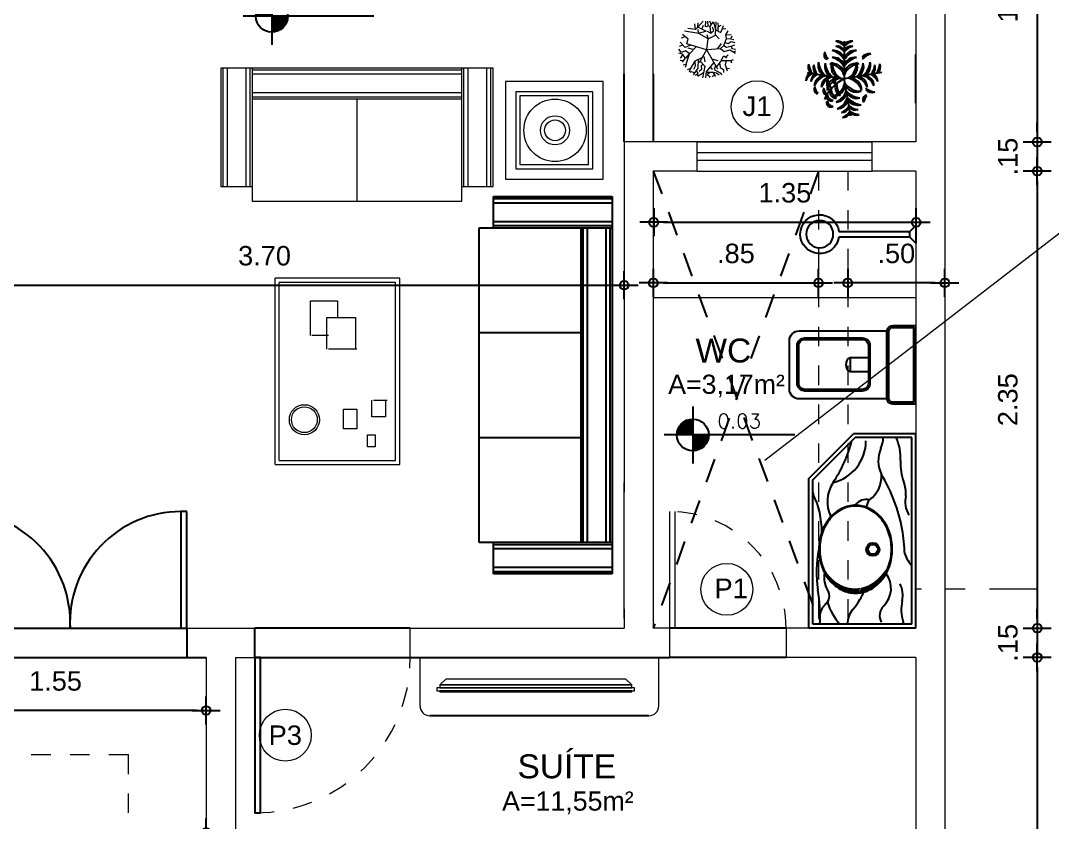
# Model space of a CAD drawing. Header units: millimetres. Extents: x 1345 to 2117, y 1214 to 1365.
# Drawn here: x 1869.71 to 1875.01, y 1278.85 to 1282.97 of the extents above; entities that cross this region are included whole.
import ezdxf
from ezdxf.enums import TextEntityAlignment as Align

# ---------------------------------------------------------------- set-up
doc = ezdxf.new("R2010")
doc.units = ezdxf.units.MM
doc.header["$LTSCALE"] = 0.5
for name, pattern in [('DASHDOT', [1, 0.5, -0.25, 0, -0.25]), ('HIDDEN', [0.375, 0.25, -0.125]), ('HIDDEN2', [0.1875, 0.125, -0.0625])]:
    doc.linetypes.add(name, pattern=pattern)
for name, color, linetype in [('02', 2, 'Continuous'), ('ARCO', 7, 'HIDDEN2'), ('DIVERSOS', 4, 'Continuous'), ('ESQUADRIA', 3, 'Continuous'), ('ESQUADRIAS', 3, 'Continuous'), ('FMPLANT', 3, 'Continuous'), ('LINHAS PROJEÇÃO', 1, 'DASHDOT'), ('MOBIL-I', 251, 'Continuous'), ('parede', 2, 'Continuous'), ('PISO', 8, 'Continuous'), ('proj', 8, 'HIDDEN'), ('TEXTO2', 3, 'Continuous'), ('TXT_0', 7, 'Continuous'), ('TXT_1', 3, 'Continuous')]:
    doc.layers.add(name, color=color, linetype=linetype)
doc.styles.add('ADITIVOCAD', font='ROMANS.shx')
doc.styles.add('SANSSERIF', font='sas_____.pfb', dxfattribs={"height": 1})
doc.styles.get("Standard").update_dxf_attribs({"font": 'arial.ttf'})
doc.dimstyles.new('ESCALA50', dxfattribs={"dimtxt": 0.1, "dimasz": 0.05, "dimexe": 0.18, "dimexo": 0.06, "dimgap": 0.1, "dimtad": 1, "dimzin": 4, "dimdsep": 46, "dimtxsty": 'Standard', "dimblk": 'BOLA', "dimcen": -0.06, "dimse1": 1, "dimse2": 1, "dimclrd": 7, "dimclrt": 7, "dimadec": 0, "dimazin": 0, "dimtfac": 1, "dimtix": 1, "dimtmove": 0, "dimatfit": 3, "dimldrblk": 'BOLA', "dimfxl": 0, "dimtolj": 1, "dimtzin": 4, "dimarcsym": 0})

# ---------------------------------------------------------------- blocks, each defined once
blk = doc.blocks.new('ADC_PE_AB1')
blk.add_lwpolyline([(0, -0.03), (1, -0.03), (1, 0), (0, 0)], close=True)
at = {"flags": 8}
blk.add_attdef('$PORTA', text='', height=0.09, dxfattribs=at).set_placement((0.5, -0.1569), align=Align.MIDDLE)
blk = doc.blocks.new('ADC_CHUVEIRO')
for p, q in [((0, 0.045), (0, -0.045)), ((0.03, 0.015), (0, 0.045)), ((0.395, 0.015), (0.03, 0.015)), ((0.03, -0.015), (0.03, 0.015)), ((0, -0.045), (0.03, -0.015)), ((0.03, -0.015), (0.3953, -0.015))]:
    blk.add_line(p, q)
blk.add_circle((0.494, 0.0009), 0.07)
blk.add_arc((0.494, 0.0009), 0.1, 189.1456, 171.891)
blk = doc.blocks.new('Adc_nivelpl')
h = blk.add_hatch()
h.set_pattern_fill('_U', color=256, scale=0.005, angle=45, style=0, double=1)
h.set_pattern_definition([(45, (-5.8772514, -3.5161936), (-0.003535534, 0.003535534), []), (135, (-5.8772514, -3.5161936), (-0.003535534, -0.003535534), [])])
h.paths.add_polyline_path([(0.1954, -0.0865, 0.414214), (0.0865, -0.1954), (0.1954, -0.1954)])
h.paths.add_polyline_path([(0.1954, -0.1954), (0.1954, -0.3043, 0.414214), (0.3043, -0.1954)])
for p, q in [((0.1954, 0), (0.1954, -0.3908)), ((0.8958, -0.1954), (0, -0.1954))]:
    blk.add_line(p, q)
blk.add_circle((0.1954, -0.1954), 0.1089)
at = {"flags": 8}
blk.add_attdef('NIVEL', (0.3642, -0.1501), '', height=0.1, dxfattribs=at)
blk = doc.blocks.new('ADC_VASO_02')
blk.add_lwpolyline([(-0.175, 0.15), (-0.175, 0.6, -0.414214), (-0.125, 0.65), (0.125, 0.65, -0.414214), (0.175, 0.6), (0.175, 0.1496)], format="xyb")
for points in [[(0.1388, 0.2754, -0.414214), (0.0988, 0.2354), (-0.0948, 0.2354, -0.414214), (-0.1348, 0.2754), (-0.1348, 0.5704, -0.414214), (-0.0948, 0.6104), (0.0988, 0.6104, -0.414214), (0.1388, 0.5704)], [(0.1303, 0.2754, -0.414214), (0.0988, 0.2439), (-0.0948, 0.2439, -0.414214), (-0.1263, 0.2754), (-0.1263, 0.5704, -0.414214), (-0.0948, 0.6019), (0.0988, 0.6019, -0.414214), (0.1303, 0.5704)], [(-0.17, 0.15, 0.414214), (-0.2, 0.12), (-0.2, 0), (0.2, 0), (0.2, 0.12, 0.414214), (0.17, 0.15)], [(-0.17, 0.14, 0.414214), (-0.19, 0.12), (-0.19, 0.01), (0.19, 0.01), (0.19, 0.12, 0.414214), (0.17, 0.14)]]:
    blk.add_lwpolyline(points, format="xyb", close=True)
blk.add_lwpolyline([(0.0363, 0.2439), (0.0363, 0.3375), (-0.0344, 0.3375), (-0.0344, 0.2439)])
blk.add_arc((0.0009, 0.3215), 0.0388, 24.3951, 155.6049)
blk = doc.blocks.new('ADC_LAV_05')
for p, q in [((0, 0), (0, 0.55)), ((0, 0.55), (0.7704, 0.55)), ((0.7704, 0.55), (1, 0.3206)), ((0.02, 0.53), (0.7621, 0.53)), ((0.02, 0.02), (0.02, 0.53)), ((0.7621, 0.53), (0.98, 0.3123)), ((1, 0), (1, 0.3206)), ((0.98, 0.02), (0.98, 0.3123)), ((0, 0), (1, 0)), ((0.02, 0.02), (0.98, 0.02))]:
    blk.add_line(p, q)
for points in [[(0.4062, 0.1206, 0.083485), (0.4944, 0.1354, 0.090959), (0.566, 0.1759, 0.104004), (0.6157, 0.239, 0.115577), (0.6322, 0.3095, 0.115577), (0.6157, 0.38, 0.104004), (0.566, 0.443, 0.090959), (0.4944, 0.4835, 0.083485), (0.4062, 0.4983, 0.083485), (0.3179, 0.4835, 0.090959), (0.2463, 0.443, 0.104004), (0.1966, 0.38, 0.115577), (0.1801, 0.3095, 0.115577), (0.1966, 0.239, 0.104004), (0.2463, 0.1759, 0.090959), (0.3179, 0.1354, 0.083485)], [(0.4062, 0.1248, 0.083485), (0.493, 0.1394, 0.090959), (0.5633, 0.1791, 0.104004), (0.6119, 0.2408, 0.115577), (0.628, 0.3095, 0.115577), (0.6119, 0.3781, 0.104004), (0.5633, 0.4398, 0.090959), (0.493, 0.4795, 0.083485), (0.4062, 0.4941, 0.083485), (0.3193, 0.4795, 0.090959), (0.249, 0.4398, 0.104004), (0.2004, 0.3781, 0.115577), (0.1843, 0.3095, 0.115577), (0.2004, 0.2408, 0.104004), (0.249, 0.1791, 0.090959), (0.3193, 0.1394, 0.083485)]]:
    blk.add_lwpolyline(points, format="xyb", close=True)
for radius in [0.0339, 0.025]:
    blk.add_circle((0.4055, 0.2206), radius)
for centre, radius, start, end in [((0.0559, 1.3962), 0.9039, 267.7229, 278.9638), ((0.0552, 0.402), 0.0926, 41.3487, 101.8141), ((0.2875, -0.0718), 0.5823, 78.2401, 98.9638), ((0.4995, 0.9177), 0.4342, 269.3247, 295.8903), ((0.76, 0.3809), 0.1624, 113.3641, 115.8903), ((0.2201, 0.1636), 0.3026, 106.3243, 131.3792), ((0.1665, 0.4999), 0.0556, 221.3487, 297.4318), ((0.2605, 0.3465), 0.1245, 78.9955, 123.3333), ((0.6508, 0.2793), 0.1756, 56.1908, 116.2902), ((1.1381, 1.007), 0.7001, 236.1908, 255.5369), ((0.9639, 0.4778), 0.2217, 193.7216, 269.9715), ((0.0206, 0.2349), 0.1168, 49.9343, 90.2724), ((0.3586, 0.6369), 0.4085, 229.9343, 244.0853), ((0.5983, 0.255), 0.0641, 344.5869, 58.1135), ((0.6184, 0.1896), 0.0639, 49.2661, 86.8336), ((0.7799, 0.3241), 0.1475, 215.7175, 274.1895), ((0.0641, 0.1144), 0.0713, 44.7702, 118.1843), ((0.2056, 0.2549), 0.1281, 224.7702, 306.3582), ((0.363, 0.8774), 0.8206, 280.1922, 301.4107), ((0.8604, 0.032), 0.1609, 66.126, 115.6626), ((0.9822, 0.3072), 0.1401, 246.126, 269.1113), ((-0.0155, 0.2328), 0.1744, 281.75, 286.3843), ((0.0957, -0.1456), 0.22, 78.1029, 106.3843), ((0.1688, 0.2014), 0.1346, 258.1029, 296.1994), ((0.4585, -0.1421), 0.2131, 111.0015, 130.4729), ((0.3613, 0.8866), 0.83, 271.4321, 280.1922), ((0.6495, -0.0622), 0.1173, 74.3079, 124.9939), ((0.688, 0.2406), 0.19, 267.9474, 289.2677), ((0.8511, -0.2259), 0.3042, 87.8834, 109.2677), ((0.8722, 0.3475), 0.2696, 267.8834, 293.5615)]:
    blk.add_arc(centre, radius, start, end)
for points in [[(0.2886, 0.471), (0.2899, 0.4611), (0.3035, 0.4779), (0.2965, 0.4664)], [(0.3035, 0.4779), (0.2965, 0.4664), (0.3178, 0.4833), (0.3049, 0.4731)], [(0.2176, 0.4133), (0.2336, 0.4041), (0.231, 0.4287), (0.2403, 0.4137)], [(0.231, 0.4287), (0.2403, 0.4137), (0.2433, 0.4404), (0.2513, 0.4271)], [(0.2433, 0.4404), (0.2513, 0.4271), (0.2584, 0.4524), (0.2647, 0.4406)], [(0.2584, 0.4524), (0.2647, 0.4406), (0.2777, 0.465), (0.2797, 0.4531)], [(0.2777, 0.465), (0.2797, 0.4531), (0.2886, 0.471), (0.2899, 0.4611)], [(0.19, 0.3646), (0.2108, 0.3551), (0.1966, 0.38), (0.2152, 0.3688)], [(0.1966, 0.38), (0.2152, 0.3688), (0.2049, 0.3949), (0.2213, 0.3828)], [(0.2049, 0.3949), (0.2213, 0.3828), (0.2176, 0.4133), (0.2336, 0.4041)], [(0.1801, 0.311), (0.2052, 0.3059), (0.1808, 0.324), (0.205, 0.3144)], [(0.1808, 0.324), (0.205, 0.3144), (0.1821, 0.3345), (0.2054, 0.3236)], [(0.1821, 0.3345), (0.2054, 0.3236), (0.1859, 0.352), (0.2075, 0.3406)], [(0.1859, 0.352), (0.2075, 0.3406), (0.19, 0.3646), (0.2108, 0.3551)], [(0.1806, 0.2975), (0.2057, 0.2976), (0.1801, 0.311), (0.2052, 0.3059)], [(0.1813, 0.2898), (0.2072, 0.2867), (0.1806, 0.2975), (0.2057, 0.2976)], [(0.1847, 0.2717), (0.2109, 0.2698), (0.1816, 0.2882), (0.2076, 0.2844)], [(0.1894, 0.2561), (0.2133, 0.2622), (0.1847, 0.2717), (0.2109, 0.2698)], [(0.1979, 0.2364), (0.216, 0.2547), (0.1894, 0.2561), (0.2133, 0.2622)], [(0.2064, 0.2215), (0.2209, 0.2436), (0.1979, 0.2364), (0.216, 0.2547)], [(0.2176, 0.2056), (0.222, 0.2413), (0.2064, 0.2215), (0.2209, 0.2436)], [(0.2303, 0.1909), (0.2314, 0.2247), (0.2176, 0.2056), (0.222, 0.2413)], [(0.2433, 0.1785), (0.2403, 0.2118), (0.2303, 0.1909), (0.2314, 0.2247)], [(0.2571, 0.1674), (0.2482, 0.202), (0.2433, 0.1785), (0.2403, 0.2118)], [(0.2632, 0.1631), (0.2567, 0.1927), (0.2571, 0.1674), (0.2482, 0.202)], [(0.2742, 0.156), (0.2627, 0.1868), (0.2632, 0.1631), (0.2567, 0.1927)], [(0.2851, 0.1498), (0.2729, 0.1778), (0.2742, 0.156), (0.2627, 0.1868)], [(0.2956, 0.1445), (0.2839, 0.1687), (0.2851, 0.1498), (0.2729, 0.1778)], [(0.3256, 0.1339), (0.2928, 0.1613), (0.2956, 0.1445), (0.2839, 0.1687)], [(0.2966, 0.144), (0.3256, 0.1339), (0.2964, 0.1441), (0.3254, 0.133)], [(0.2964, 0.1441), (0.3254, 0.133), (0.3256, 0.1339), (0.3279, 0.1322)]]:
    blk.add_solid(points)
blk = doc.blocks.new('A1194DB', base_point=(2.905, 11.046))
for p in [(2.905, 11.546), (2.413, 11.133), (3.397, 11.133), (2.992, 10.554)]:
    blk.add_line(p, (2.905, 11.046))
for centre, radius, start, end in [((2.812, 11.432), 0.115, 36.29, 99.6243), ((2.718, 11.297), 0.26, 44.0763, 73.3794), ((2.812, 11.364), 0.115, 36.29, 99.6243), ((2.718, 11.229), 0.26, 44.0763, 73.3794), ((2.998, 11.432), 0.115, 80.3757, 143.71), ((3.092, 11.297), 0.26, 106.6206, 135.9237), ((2.998, 11.364), 0.115, 80.3757, 143.71), ((3.092, 11.229), 0.26, 106.6206, 135.9237), ((2.695, 11.362), 0.0575, 139.742, 258.7475), ((2.773, 11.408), 0.125, 184.618, 228.2106), ((2.676, 11.162), 0.268, 31.3712, 75.0366), ((2.76, 11.262), 0.16, 25.2489, 95.3937), ((3.05, 11.262), 0.16, 84.6063, 154.7511), ((3.134, 11.162), 0.268, 104.9634, 148.6288), ((3.236, 11.263), 0.115, 80.3757, 143.71), ((3.33, 11.128), 0.26, 106.6206, 135.9237), ((2.541, 11.205), 0.115, 160.3757, 223.71), ((2.691, 11.274), 0.26, 186.6206, 215.9237), ((2.608, 11.193), 0.115, 160.3757, 223.71), ((2.758, 11.262), 0.26, 186.6206, 215.9237), ((2.718, 11.226), 0.16, 164.6063, 234.7511), ((2.831, 11.292), 0.268, 184.9634, 228.6288), ((2.808, 11.21), 0.16, 164.6063, 234.7511), ((2.92, 11.276), 0.268, 184.9634, 228.6288), ((2.751, 11.093), 0.156, 3.4259, 103.6346), ((2.686, 11.01), 0.236, 21.6665, 83.1878), ((2.886, 11.206), 0.156, 156.3654, 256.5741), ((2.978, 11.256), 0.236, 176.8122, 238.3335), ((2.76, 11.171), 0.16, 25.2489, 95.3937), ((2.676, 11.071), 0.268, 31.3712, 75.0366), ((3.059, 11.093), 0.156, 76.3654, 176.5741), ((3.05, 11.171), 0.16, 84.6063, 154.7511), ((3.134, 11.071), 0.268, 104.9634, 148.6288), ((3.124, 11.01), 0.236, 96.8122, 158.3335), ((2.832, 11.256), 0.236, 301.6665, 3.1878), ((2.924, 11.206), 0.156, 283.4259, 23.6346), ((2.889, 11.276), 0.268, 311.3712, 355.0366), ((3.002, 11.21), 0.16, 305.2489, 15.3937), ((2.979, 11.292), 0.268, 311.3712, 355.0366), ((3.092, 11.226), 0.16, 305.2489, 15.3937), ((3.052, 11.262), 0.26, 324.0763, 353.3794), ((3.201, 11.193), 0.115, 316.29, 19.6243), ((3.119, 11.274), 0.26, 324.0763, 353.3794), ((3.269, 11.205), 0.115, 316.29, 19.6243), ((2.509, 11.022), 0.115, 116.29, 179.6243), ((2.626, 10.906), 0.26, 124.0763, 153.3794), ((2.576, 11.01), 0.115, 116.29, 179.6243), ((2.693, 10.894), 0.26, 124.0763, 153.3794), ((2.668, 10.941), 0.16, 105.2489, 175.3937), ((2.751, 10.841), 0.268, 111.3712, 155.0366), ((2.757, 10.926), 0.16, 105.2489, 175.3937), ((2.841, 10.825), 0.268, 111.3712, 155.0366), ((2.809, 11.028), 0.0563, 114.2257, 255.1279), ((2.853, 11.04), 0.078, 150.4398, 228.6694), ((2.969, 10.825), 0.268, 24.9634, 68.6288), ((3.053, 10.926), 0.16, 4.6063, 74.7511), ((3.058, 10.841), 0.268, 24.9634, 68.6288), ((3.142, 10.941), 0.16, 4.6063, 74.7511), ((3.117, 10.894), 0.26, 26.6206, 55.9237), ((3.234, 11.01), 0.115, 0.3757, 63.71), ((2.563, 10.905), 0.0575, 139.742, 258.7475), ((2.641, 10.95), 0.125, 184.618, 228.2106), ((3.137, 10.559), 0.54, 115.4772, 156.6585), ((2.759, 10.981), 0.0869, 144.9865, 244.4034), ((2.832, 10.902), 0.156, 83.4259, 183.6346), ((2.902, 10.824), 0.236, 101.6665, 163.1878), ((2.935, 11.063), 0.25, 187.5759, 215.8942), ((2.683, 11.044), 0.236, 286.8122, 348.3335), ((2.761, 10.973), 0.156, 266.3654, 6.5741), ((2.916, 10.934), 0.13, 161.4477, 239.3672), ((3.222, 11.022), 0.422, 185.4007, 208.139), ((3.114, 11.12), 0.236, 211.6665, 273.1878), ((3.065, 11.027), 0.156, 193.4259, 293.6346), ((2.908, 10.824), 0.236, 16.8122, 78.3335), ((2.978, 10.902), 0.156, 356.3654, 96.5741), ((2.682, 10.886), 0.0575, 139.742, 258.7475), ((2.76, 10.931), 0.125, 184.618, 228.2106), ((2.725, 10.813), 0.057, 167.0577, 302.8533), ((2.758, 10.845), 0.08, 185.1845, 268.654), ((2.791, 10.867), 0.0766, 138.8744, 278.9763), ((2.857, 10.904), 0.125, 173.7536, 244.097), ((2.684, 10.982), 0.268, 294.9634, 338.6288), ((2.784, 10.899), 0.16, 274.6063, 344.7511), ((2.7, 10.893), 0.268, 294.9634, 338.6288), ((3.135, 11.062), 0.268, 221.3712, 265.0366), ((3.069, 10.949), 0.16, 215.2489, 285.3937), ((3.15, 10.972), 0.268, 221.3712, 265.0366), ((3.209, 10.775), 0.0575, 101.2525, 220.258), ((3.287, 10.729), 0.125, 131.7894, 175.382), ((3.339, 11.133), 0.26, 234.0763, 263.3794), ((3.27, 10.983), 0.115, 226.29, 289.6243), ((2.725, 10.732), 0.057, 167.0577, 302.8533), ((2.758, 10.764), 0.08, 185.1845, 268.654), ((2.8, 10.809), 0.16, 274.6063, 344.7511), ((2.753, 10.834), 0.26, 296.6206, 325.9237), ((2.868, 10.718), 0.115, 270.3757, 333.71), ((3.085, 10.859), 0.16, 215.2489, 285.3937), ((3.12, 10.899), 0.26, 234.0763, 263.3794), ((3.052, 10.75), 0.115, 226.29, 289.6243), ((2.765, 10.767), 0.26, 296.6206, 325.9237), ((2.88, 10.65), 0.115, 270.3757, 333.71), ((3.132, 10.832), 0.26, 234.0763, 263.3794), ((3.064, 10.683), 0.115, 226.29, 289.6243)]:
    blk.add_arc(centre, radius, start, end)
blk = doc.blocks.new('s1')
for p, q in [((0.7674, 1.4896), (0.7674, 2.0988)), ((0.7674, 2.0988), (2.7072, 2.0988)), ((0.9277, 1.4148), (0.9277, 2.0988)), ((2.5469, 2.0988), (2.5469, 1.4148)), ((2.7072, 2.0988), (2.7072, 1.4896)), ((0.9277, 1.9385), (2.5469, 1.9385)), ((1.4675, 1.9385), (1.4675, 1.4148)), ((2.0072, 1.9385), (2.0072, 1.4148)), ((0.9277, 1.4896), (0.7674, 1.4896)), ((2.7072, 1.4896), (2.5469, 1.4896)), ((2.5469, 1.4148), (0.9277, 1.4148))]:
    blk.add_line(p, q)
at = {"layer": 'PISO'}
for p, q in [((0.7781, 1.4896), (0.7781, 2.0988)), ((0.7995, 1.4896), (0.7995, 2.0988)), ((0.8957, 1.4896), (0.8957, 2.0988)), ((0.9171, 1.4896), (0.9171, 2.0988)), ((0.9277, 2.0881), (2.5469, 2.0881)), ((2.5576, 2.0988), (2.5576, 1.4896)), ((2.579, 2.0988), (2.579, 1.4896)), ((2.6752, 2.0988), (2.6752, 1.4896)), ((2.6965, 2.0988), (2.6965, 1.4896)), ((0.9277, 2.0667), (2.5469, 2.0667)), ((0.9277, 1.9705), (2.5469, 1.9705)), ((0.9277, 1.9492), (2.5469, 1.9492))]:
    blk.add_line(p, q, dxfattribs=at)
blk = doc.blocks.new('BOLA')
for p, q in [((0, -1.44), (0, 1.44)), ((-1.44, 0), (1.44, 0))]:
    blk.add_line(p, q)
blk.add_circle((0, 0), 0.452)
blk = doc.blocks.new('*D120')
at = {"color": 7, "linetype": 'ByBlock', "lineweight": -2, "transparency": 16777216}
blk.add_line((1874.9351, 1283.7949), (1874.9351, 1282.3949), dxfattribs=at)
at = {"layer": 'Defpoints', "color": 0, "linetype": 'ByBlock', "transparency": 16777216}
for p in [(1874.3099, 1283.8449), (1874.3099, 1282.3449), (1874.9351, 1282.3449)]:
    blk.add_point(p, dxfattribs=at)
at = {"color": 7, "linetype": 'ByBlock', "lineweight": -2, "transparency": 16777216, "xscale": 0.05, "yscale": 0.05, "zscale": 0.05}
for p, rotation in [((1874.9351, 1283.8449), 90), ((1874.9351, 1282.3449), 270)]:
    blk.add_blockref('BOLA', p, dxfattribs=dict(at, rotation=rotation))
at = {"color": 7, "linetype": 'ByBlock', "transparency": 16777216, "insert": (1874.7841, 1283.0949), "char_height": 0.1, "attachment_point": 5, "rotation": 90}
blk.add_mtext('\\A1;1.50', dxfattribs=at)
blk = doc.blocks.new('*D121')
at = {"color": 7, "linetype": 'ByBlock', "lineweight": -2, "transparency": 16777216}
for p, q in [((1874.9351, 1282.3949), (1874.9351, 1282.4449)), ((1874.9351, 1282.3449), (1874.9351, 1282.1949)), ((1874.9351, 1282.1449), (1874.9351, 1282.0949))]:
    blk.add_line(p, q, dxfattribs=at)
at = {"layer": 'Defpoints', "color": 0, "linetype": 'ByBlock', "transparency": 16777216}
for p in [(1874.3099, 1282.3449), (1874.3099, 1282.1949), (1874.9351, 1282.1949)]:
    blk.add_point(p, dxfattribs=at)
at = {"color": 7, "linetype": 'ByBlock', "lineweight": -2, "transparency": 16777216, "xscale": 0.05, "yscale": 0.05, "zscale": 0.05}
for p, rotation in [((1874.9351, 1282.3449), 270), ((1874.9351, 1282.1949), 90)]:
    blk.add_blockref('BOLA', p, dxfattribs=dict(at, rotation=rotation))
at = {"color": 7, "linetype": 'ByBlock', "transparency": 16777216, "insert": (1874.7841, 1282.2699), "char_height": 0.1, "attachment_point": 5, "rotation": 90}
blk.add_mtext('\\A1;.15', dxfattribs=at)
blk = doc.blocks.new('*D122')
at = {"color": 7, "linetype": 'ByBlock', "lineweight": -2, "transparency": 16777216}
blk.add_line((1874.9351, 1282.1449), (1874.9351, 1279.8949), dxfattribs=at)
at = {"layer": 'Defpoints', "color": 0, "linetype": 'ByBlock', "transparency": 16777216}
for p in [(1874.3099, 1282.1949), (1874.3099, 1279.8449), (1874.9351, 1279.8449)]:
    blk.add_point(p, dxfattribs=at)
at = {"color": 7, "linetype": 'ByBlock', "lineweight": -2, "transparency": 16777216, "xscale": 0.05, "yscale": 0.05, "zscale": 0.05}
for p, rotation in [((1874.9351, 1282.1949), 90), ((1874.9351, 1279.8449), 270)]:
    blk.add_blockref('BOLA', p, dxfattribs=dict(at, rotation=rotation))
at = {"color": 7, "linetype": 'ByBlock', "transparency": 16777216, "insert": (1874.784, 1281.0199), "char_height": 0.1, "attachment_point": 5, "rotation": 90}
blk.add_mtext('\\A1;2.35', dxfattribs=at)
blk = doc.blocks.new('*D123')
at = {"color": 7, "linetype": 'ByBlock', "lineweight": -2, "transparency": 16777216}
for p, q in [((1874.9351, 1279.8949), (1874.9351, 1279.9449)), ((1874.9351, 1279.8449), (1874.9351, 1279.6949)), ((1874.9351, 1279.6449), (1874.9351, 1279.5949))]:
    blk.add_line(p, q, dxfattribs=at)
at = {"layer": 'Defpoints', "color": 0, "linetype": 'ByBlock', "transparency": 16777216}
for p in [(1874.3099, 1279.8449), (1874.3099, 1279.6949), (1874.9351, 1279.6949)]:
    blk.add_point(p, dxfattribs=at)
at = {"color": 7, "linetype": 'ByBlock', "lineweight": -2, "transparency": 16777216, "xscale": 0.05, "yscale": 0.05, "zscale": 0.05}
for p, rotation in [((1874.9351, 1279.8449), 270), ((1874.9351, 1279.6949), 90)]:
    blk.add_blockref('BOLA', p, dxfattribs=dict(at, rotation=rotation))
at = {"color": 7, "linetype": 'ByBlock', "transparency": 16777216, "insert": (1874.7841, 1279.7699), "char_height": 0.1, "attachment_point": 5, "rotation": 90}
blk.add_mtext('\\A1;.15', dxfattribs=at)
blk = doc.blocks.new('*D124')
at = {"color": 7, "linetype": 'ByBlock', "lineweight": -2, "transparency": 16777216}
blk.add_line((1874.9351, 1279.6449), (1874.9351, 1276.4449), dxfattribs=at)
at = {"layer": 'Defpoints', "color": 0, "linetype": 'ByBlock', "transparency": 16777216}
for p in [(1874.3099, 1279.6949), (1874.3099, 1276.3949), (1874.9351, 1276.3949)]:
    blk.add_point(p, dxfattribs=at)
at = {"color": 7, "linetype": 'ByBlock', "lineweight": -2, "transparency": 16777216, "xscale": 0.05, "yscale": 0.05, "zscale": 0.05}
for p, rotation in [((1874.9351, 1279.6949), 90), ((1874.9351, 1276.3949), 270)]:
    blk.add_blockref('BOLA', p, dxfattribs=dict(at, rotation=rotation))
at = {"color": 7, "linetype": 'ByBlock', "transparency": 16777216, "insert": (1874.784, 1278.0449), "char_height": 0.1, "attachment_point": 5, "rotation": 90}
blk.add_mtext('\\A1;3.30', dxfattribs=at)
blk = doc.blocks.new('*D76')
at = {"color": 7, "linetype": 'ByBlock', "lineweight": -2, "transparency": 16777216}
blk.add_line((1869.1599, 1281.6083), (1872.7599, 1281.6083), dxfattribs=at)
at = {"layer": 'Defpoints', "color": 0, "linetype": 'ByBlock', "transparency": 16777216}
for p in [(1872.8099, 1281.6083), (1869.1099, 1279.7109), (1872.8099, 1279.7109)]:
    blk.add_point(p, dxfattribs=at)
at = {"color": 7, "linetype": 'ByBlock', "lineweight": -2, "transparency": 16777216, "xscale": 0.05, "yscale": 0.05, "zscale": 0.05, "rotation": 180}
blk.add_blockref('BOLA', (1869.1099, 1281.6083), dxfattribs=at)
at = {"color": 7, "linetype": 'ByBlock', "lineweight": -2, "transparency": 16777216, "xscale": 0.05, "yscale": 0.05, "zscale": 0.05}
blk.add_blockref('BOLA', (1872.8099, 1281.6083), dxfattribs=at)
at = {"color": 7, "linetype": 'ByBlock', "transparency": 16777216, "insert": (1870.9599, 1281.7594), "char_height": 0.1, "attachment_point": 5}
blk.add_mtext('\\A1;3.70', dxfattribs=at)
blk = doc.blocks.new('*D77')
at = {"color": 7, "linetype": 'ByBlock', "lineweight": -2, "transparency": 16777216}
blk.add_line((1873.0118, 1281.932), (1874.2618, 1281.932), dxfattribs=at)
at = {"layer": 'Defpoints', "color": 0, "linetype": 'ByBlock', "transparency": 16777216}
for p in [(1872.9618, 1282.6514), (1874.3118, 1282.6514), (1874.3118, 1281.932)]:
    blk.add_point(p, dxfattribs=at)
at = {"color": 7, "linetype": 'ByBlock', "lineweight": -2, "transparency": 16777216, "xscale": 0.05, "yscale": 0.05, "zscale": 0.05, "rotation": 180}
blk.add_blockref('BOLA', (1872.9618, 1281.932), dxfattribs=at)
at = {"color": 7, "linetype": 'ByBlock', "lineweight": -2, "transparency": 16777216, "xscale": 0.05, "yscale": 0.05, "zscale": 0.05}
blk.add_blockref('BOLA', (1874.3118, 1281.932), dxfattribs=at)
at = {"color": 7, "linetype": 'ByBlock', "transparency": 16777216, "insert": (1873.6368, 1282.0831), "char_height": 0.1, "attachment_point": 5}
blk.add_mtext('\\A1;1.35', dxfattribs=at)
blk = doc.blocks.new('*D78')
at = {"color": 7, "linetype": 'ByBlock', "lineweight": -2, "transparency": 16777216}
blk.add_line((1867.6599, 1278.794), (1870.6099, 1278.794), dxfattribs=at)
at = {"layer": 'Defpoints', "color": 0, "linetype": 'ByBlock', "transparency": 16777216}
for p in [(1867.6099, 1279.4554), (1870.6599, 1279.4554), (1870.6599, 1278.794)]:
    blk.add_point(p, dxfattribs=at)
at = {"color": 7, "linetype": 'ByBlock', "lineweight": -2, "transparency": 16777216, "xscale": 0.05, "yscale": 0.05, "zscale": 0.05, "rotation": 180}
blk.add_blockref('BOLA', (1867.6099, 1278.794), dxfattribs=at)
at = {"color": 7, "linetype": 'ByBlock', "lineweight": -2, "transparency": 16777216, "xscale": 0.05, "yscale": 0.05, "zscale": 0.05}
blk.add_blockref('BOLA', (1870.6599, 1278.794), dxfattribs=at)
at = {"color": 7, "linetype": 'ByBlock', "transparency": 16777216, "insert": (1869.1349, 1278.9451), "char_height": 0.1, "attachment_point": 5}
blk.add_mtext('\\A1;3.05', dxfattribs=at)
blk = doc.blocks.new('*D157')
at = {"color": 7, "linetype": 'ByBlock', "lineweight": -2, "transparency": 16777216}
blk.add_line((1874.4099, 1281.6203), (1874.0099, 1281.6203), dxfattribs=at)
at = {"layer": 'Defpoints', "color": 0, "linetype": 'ByBlock', "transparency": 16777216}
for p in [(1873.9599, 1282.1949), (1874.4599, 1282.1949), (1873.9599, 1281.6203)]:
    blk.add_point(p, dxfattribs=at)
at = {"color": 7, "linetype": 'ByBlock', "lineweight": -2, "transparency": 16777216, "xscale": 0.05, "yscale": 0.05, "zscale": 0.05, "rotation": 180}
blk.add_blockref('BOLA', (1873.9599, 1281.6203), dxfattribs=at)
at = {"color": 7, "linetype": 'ByBlock', "lineweight": -2, "transparency": 16777216, "xscale": 0.05, "yscale": 0.05, "zscale": 0.05}
blk.add_blockref('BOLA', (1874.4599, 1281.6203), dxfattribs=at)
at = {"color": 7, "linetype": 'ByBlock', "transparency": 16777216, "insert": (1874.2099, 1281.7713), "char_height": 0.1, "attachment_point": 5}
blk.add_mtext('\\A1;.50', dxfattribs=at)
blk = doc.blocks.new('*D158')
at = {"color": 7, "linetype": 'ByBlock', "lineweight": -2, "transparency": 16777216}
blk.add_line((1870.6099, 1279.4223), (1869.1599, 1279.4223), dxfattribs=at)
at = {"layer": 'Defpoints', "color": 0, "linetype": 'ByBlock', "transparency": 16777216}
for p in [(1869.1099, 1279.6949), (1870.6599, 1279.6949), (1869.1099, 1279.4223)]:
    blk.add_point(p, dxfattribs=at)
at = {"color": 7, "linetype": 'ByBlock', "lineweight": -2, "transparency": 16777216, "xscale": 0.05, "yscale": 0.05, "zscale": 0.05, "rotation": 180}
blk.add_blockref('BOLA', (1869.1099, 1279.4223), dxfattribs=at)
at = {"color": 7, "linetype": 'ByBlock', "lineweight": -2, "transparency": 16777216, "xscale": 0.05, "yscale": 0.05, "zscale": 0.05}
blk.add_blockref('BOLA', (1870.6599, 1279.4223), dxfattribs=at)
at = {"color": 7, "linetype": 'ByBlock', "transparency": 16777216, "insert": (1869.8849, 1279.5733), "char_height": 0.1, "attachment_point": 5}
blk.add_mtext('\\A1;1.55', dxfattribs=at)
blk = doc.blocks.new('*D161')
at = {"color": 7, "linetype": 'ByBlock', "lineweight": -2, "transparency": 16777216}
blk.add_line((1873.0099, 1281.6203), (1873.7599, 1281.6203), dxfattribs=at)
at = {"layer": 'Defpoints', "color": 0, "linetype": 'ByBlock', "transparency": 16777216}
for p in [(1872.9599, 1282.1949), (1873.8099, 1282.1949), (1873.8099, 1281.6203)]:
    blk.add_point(p, dxfattribs=at)
at = {"color": 7, "linetype": 'ByBlock', "lineweight": -2, "transparency": 16777216, "xscale": 0.05, "yscale": 0.05, "zscale": 0.05, "rotation": 180}
blk.add_blockref('BOLA', (1872.9599, 1281.6203), dxfattribs=at)
at = {"color": 7, "linetype": 'ByBlock', "lineweight": -2, "transparency": 16777216, "xscale": 0.05, "yscale": 0.05, "zscale": 0.05}
blk.add_blockref('BOLA', (1873.8099, 1281.6203), dxfattribs=at)
at = {"color": 7, "linetype": 'ByBlock', "transparency": 16777216, "insert": (1873.3849, 1281.7713), "char_height": 0.1, "attachment_point": 5}
blk.add_mtext('\\A1;.85', dxfattribs=at)

msp = doc.modelspace()

# ---------------------------------------------------------------- linework, layer by layer
at = {"color": 2, "linetype": 'ByBlock'}
for p, q in [((1874.3099, 1282.6949), (1874.3099, 1282.7949)), ((1874.3099, 1282.5449), (1874.3099, 1282.6949)), ((1870.5599, 1279.8449), (1870.5599, 1279.6949)), ((1870.9099, 1279.6949), (1870.9099, 1279.8449)), ((1870.5599, 1279.6949), (1870.6599, 1279.6949)), ((1871.7099, 1279.6949), (1873.043, 1279.6949))]:
    msp.add_line(p, q, dxfattribs=at)
at = {"color": 8, "linetype": 'ByBlock'}
for p, q in [((1872.8099, 1282.3449), (1872.8099, 1282.6949)), ((1872.9599, 1282.6949), (1872.9599, 1282.3449)), ((1872.9377, 1279.3949), (1871.8099, 1279.3949))]:
    msp.add_line(p, q, dxfattribs=at)
at = {"lineweight": 18}
msp.add_line((1873.2519, 1282.6822), (1873.2479, 1282.6761), dxfattribs=at)
at = {"color": 252, "linetype": 'HIDDEN', "true_color": 0x939598}
for p, q in [((1872.9599, 1282.1949), (1873.8168, 1279.8649)), ((1873.8099, 1282.1949), (1872.9599, 1279.8449))]:
    msp.add_line(p, q, dxfattribs=at)
at = {"color": 3, "linetype": 'ByBlock'}
for p, q in [((1870.5599, 1280.4449), (1870.5299, 1280.4449)), ((1870.5299, 1280.4449), (1870.5299, 1279.8449)), ((1870.5599, 1279.8449), (1870.5599, 1280.4449)), ((1870.5299, 1279.8449), (1870.5599, 1279.8449))]:
    msp.add_line(p, q, dxfattribs=at)
at = {"color": 3, "lineweight": 18}
for p, q in [((1873.043, 1280.4449), (1873.043, 1279.8449)), ((1873.073, 1279.8449), (1873.073, 1280.4449)), ((1873.043, 1279.8449), (1873.073, 1279.8449))]:
    msp.add_line(p, q, dxfattribs=at)
for p, q in [((1869.3899, 1279.8449), (1870.5299, 1279.8449)), ((1871.7099, 1279.8449), (1870.9099, 1279.8449)), ((1873.643, 1279.8449), (1873.043, 1279.8449)), ((1869.3599, 1279.6949), (1870.5599, 1279.6949)), ((1870.9099, 1279.6949), (1871.7099, 1279.6949)), ((1873.643, 1279.6949), (1873.043, 1279.6949))]:
    msp.add_line(p, q)
at = {"color": 8, "linetype": 'ByBlock'}
for centre, radius, start, end in [((1869.3899, 1279.8741), 0.5708, 357.0624, 90), ((1870.5299, 1279.8741), 0.5707, 90, 182.9376)]:
    msp.add_arc(centre, radius, start, end, dxfattribs=at)
at = {"layer": '02', "color": 2, "lineweight": 18}
msp.add_line((1874.3099, 1283.8449), (1874.3099, 1282.7949), dxfattribs=at)
at = {"layer": 'ARCO', "lineweight": 18}
for p in [(1868.5599, 1279.1949), (1870.2599, 1278.4949)]:
    msp.add_line(p, (1870.2599, 1279.1949), dxfattribs=at)
for centre, radius, start, end in [((1873.043, 1279.8449), 0.6, 360, 90), ((1870.9099, 1279.6949), 0.8, 270, 0)]:
    msp.add_arc(centre, radius, start, end, dxfattribs=at)
at = {"layer": 'DIVERSOS', "color": 2, "lineweight": 18}
msp.add_line((1874.0849, 1282.3449), (1873.1849, 1282.3449), dxfattribs=at)
at = {"layer": 'DIVERSOS', "lineweight": 18}
for p, q in [((1873.1849, 1282.3449), (1874.0849, 1282.3449)), ((1873.1849, 1282.1949), (1874.0849, 1282.1949))]:
    msp.add_line(p, q, dxfattribs=at)
at = {"layer": 'ESQUADRIA', "lineweight": 18}
for p, q in [((1874.0849, 1282.2899), (1873.1849, 1282.2899)), ((1874.0849, 1282.2499), (1873.1849, 1282.2499))]:
    msp.add_line(p, q, dxfattribs=at)
at = {"layer": 'ESQUADRIAS', "lineweight": 18}
for points in [[(1870.8599, 1279.6949), (1870.9099, 1279.6949), (1870.9099, 1279.8449)], [(1871.7599, 1279.6949), (1871.7099, 1279.6949), (1871.7099, 1279.8449), (1871.7599, 1279.8449)]]:
    msp.add_lwpolyline(points, dxfattribs=at)
at = {"layer": 'FMPLANT', "lineweight": 18}
for p, q in [((1873.1762, 1282.9232), (1873.1368, 1282.928)), ((1873.1762, 1282.9232), (1873.1731, 1282.9523)), ((1873.1893, 1282.9353), (1873.1762, 1282.9232)), ((1873.1893, 1282.9353), (1873.2155, 1282.9655)), ((1873.1893, 1282.9353), (1873.1903, 1282.9571)), ((1873.2307, 1282.9147), (1873.1893, 1282.9353)), ((1873.2104, 1282.928), (1873.2175, 1282.9451)), ((1873.2276, 1282.9366), (1873.2307, 1282.9655)), ((1873.2508, 1282.9401), (1873.2276, 1282.9366)), ((1873.2417, 1282.9401), (1873.2397, 1282.9668)), ((1873.2578, 1282.951), (1873.2508, 1282.9655)), ((1873.2519, 1282.9401), (1873.269, 1282.9631)), ((1873.2559, 1282.905), (1873.2519, 1282.9401)), ((1873.271, 1282.9184), (1873.2649, 1282.9353)), ((1873.2801, 1282.9292), (1873.272, 1282.9607)), ((1873.279, 1282.8941), (1873.2832, 1282.962)), ((1873.2953, 1282.9377), (1873.2931, 1282.9571)), ((1873.2942, 1282.9366), (1873.3094, 1282.9462)), ((1873.2942, 1282.916), (1873.2942, 1282.9366)), ((1873.3053, 1282.9086), (1873.3164, 1282.9268)), ((1873.3154, 1282.928), (1873.3204, 1282.9438)), ((1873.3164, 1282.9268), (1873.3335, 1282.928)), ((1873.1227, 1282.8856), (1873.1026, 1282.8795)), ((1873.1399, 1282.8735), (1873.1106, 1282.8978)), ((1873.1933, 1282.9026), (1873.1207, 1282.9147)), ((1873.1328, 1282.8505), (1873.1399, 1282.8735)), ((1873.1923, 1282.905), (1873.1913, 1282.9232)), ((1873.1923, 1282.9038), (1873.2307, 1282.9147)), ((1873.2417, 1282.876), (1873.1933, 1282.9026)), ((1873.2327, 1282.916), (1873.2559, 1282.905)), ((1873.2356, 1282.82), (1873.2417, 1282.876)), ((1873.2417, 1282.8771), (1873.2377, 1282.8954)), ((1873.2417, 1282.876), (1873.279, 1282.8941)), ((1873.2578, 1282.9062), (1873.271, 1282.9184)), ((1873.279, 1282.8954), (1873.2993, 1282.876)), ((1873.2812, 1282.9208), (1873.3053, 1282.9086)), ((1873.3275, 1282.8554), (1873.3356, 1282.8771)), ((1873.3335, 1282.8954), (1873.3456, 1282.916)), ((1873.3356, 1282.8784), (1873.3335, 1282.8954)), ((1873.3346, 1282.8965), (1873.3608, 1282.8978)), ((1873.3356, 1282.8771), (1873.3588, 1282.8747)), ((1873.3588, 1282.8747), (1873.3648, 1282.8906)), ((1873.3588, 1282.8747), (1873.374, 1282.8711)), ((1873.1046, 1282.8057), (1873.0914, 1282.8226)), ((1873.1126, 1282.842), (1873.0934, 1282.8361)), ((1873.1237, 1282.8311), (1873.0975, 1282.8578)), ((1873.1509, 1282.8433), (1873.1237, 1282.8311)), ((1873.2336, 1282.8179), (1873.1328, 1282.8504)), ((1873.165, 1282.8203), (1873.1399, 1282.8274)), ((1873.1802, 1282.8335), (1873.1449, 1282.7972)), ((1873.2336, 1282.8179), (1873.1963, 1282.7512)), ((1873.2356, 1282.82), (1873.3053, 1282.8263)), ((1873.2922, 1282.825), (1873.3103, 1282.8505)), ((1873.3053, 1282.8263), (1873.3235, 1282.8409)), ((1873.3053, 1282.8263), (1873.3244, 1282.8094)), ((1873.3235, 1282.8409), (1873.3275, 1282.8554)), ((1873.3235, 1282.8409), (1873.3366, 1282.8324)), ((1873.3244, 1282.8094), (1873.3527, 1282.819)), ((1873.3275, 1282.8565), (1873.3456, 1282.8505)), ((1873.3366, 1282.8324), (1873.3608, 1282.8372)), ((1873.3456, 1282.8505), (1873.3597, 1282.8615)), ((1873.3527, 1282.819), (1873.382, 1282.8009)), ((1873.3597, 1282.8615), (1873.38, 1282.8565)), ((1873.3608, 1282.8372), (1873.3789, 1282.8445)), ((1873.3608, 1282.8372), (1873.3639, 1282.825)), ((1873.3639, 1282.825), (1873.383, 1282.8215)), ((1873.1096, 1282.796), (1873.0904, 1282.802)), ((1873.0975, 1282.8142), (1873.0924, 1282.8118)), ((1873.1126, 1282.7948), (1873.0984, 1282.7755)), ((1873.1126, 1282.7621), (1873.0984, 1282.7645)), ((1873.1257, 1282.8131), (1873.1046, 1282.8057)), ((1873.1237, 1282.7766), (1873.1086, 1282.7549)), ((1873.1247, 1282.7755), (1873.1096, 1282.796)), ((1873.1438, 1282.7985), (1873.1247, 1282.7755)), ((1873.1449, 1282.7996), (1873.1257, 1282.8131)), ((1873.1449, 1282.7972), (1873.1267, 1282.7427)), ((1873.2124, 1282.779), (1873.1741, 1282.761)), ((1873.1903, 1282.7682), (1873.1893, 1282.7245)), ((1873.2195, 1282.7851), (1873.2256, 1282.7573)), ((1873.2347, 1282.8166), (1873.2909, 1282.7214)), ((1873.2609, 1282.7729), (1873.2911, 1282.7645)), ((1873.3094, 1282.7634), (1873.3224, 1282.7875)), ((1873.3103, 1282.7634), (1873.3588, 1282.7645)), ((1873.3224, 1282.7875), (1873.3386, 1282.7779)), ((1873.3335, 1282.7827), (1873.3445, 1282.7924)), ((1873.3588, 1282.7634), (1873.3729, 1282.7682)), ((1873.3588, 1282.7645), (1873.3619, 1282.7525)), ((1873.3709, 1282.8081), (1873.384, 1282.8131)), ((1873.1267, 1282.7427), (1873.1136, 1282.7391)), ((1873.1288, 1282.7427), (1873.1237, 1282.7282)), ((1873.15, 1282.721), (1873.1348, 1282.7161)), ((1873.1489, 1282.7197), (1873.1438, 1282.7041)), ((1873.1741, 1282.761), (1873.15, 1282.721)), ((1873.1893, 1282.7245), (1873.1641, 1282.6895)), ((1873.1751, 1282.7343), (1873.1661, 1282.7184)), ((1873.1741, 1282.761), (1873.1751, 1282.7343)), ((1873.1802, 1282.7113), (1873.1893, 1282.6991)), ((1873.2074, 1282.7184), (1873.1963, 1282.7065)), ((1873.2014, 1282.7597), (1873.2256, 1282.7343)), ((1873.2155, 1282.7427), (1873.2054, 1282.7367)), ((1873.2054, 1282.7367), (1873.2074, 1282.7184)), ((1873.2256, 1282.7343), (1873.2135, 1282.675)), ((1873.269, 1282.7525), (1873.2316, 1282.7052)), ((1873.2539, 1282.7295), (1873.262, 1282.7173)), ((1873.2801, 1282.7379), (1873.273, 1282.7184)), ((1873.273, 1282.7184), (1873.3033, 1282.7004)), ((1873.2861, 1282.7319), (1873.3103, 1282.7634)), ((1873.3013, 1282.7464), (1873.3043, 1282.7271)), ((1873.3043, 1282.7271), (1873.3215, 1282.7173)), ((1873.3215, 1282.7173), (1873.3215, 1282.7015)), ((1873.3346, 1282.7634), (1873.3295, 1282.7415)), ((1873.3295, 1282.7415), (1873.3396, 1282.7113)), ((1873.3326, 1282.7258), (1873.3517, 1282.7221)), ((1873.155, 1282.7052), (1873.1489, 1282.7028)), ((1873.1731, 1282.7004), (1873.155, 1282.7052)), ((1873.1853, 1282.693), (1873.1741, 1282.687)), ((1873.1893, 1282.6991), (1873.1853, 1282.6846)), ((1873.2195, 1282.7015), (1873.1893, 1282.6811)), ((1873.2316, 1282.7052), (1873.2276, 1282.675)), ((1873.2327, 1282.7041), (1873.2669, 1282.7041)), ((1873.2499, 1282.7015), (1873.2377, 1282.6895)), ((1873.2377, 1282.6895), (1873.2519, 1282.6822)), ((1873.273, 1282.6895), (1873.262, 1282.6798)), ((1873.2669, 1282.7041), (1873.279, 1282.6822)), ((1873.268, 1282.7041), (1873.2841, 1282.7004)), ((1873.2841, 1282.7004), (1873.2993, 1282.6895)), ((1873.3033, 1282.7004), (1873.3123, 1282.6906))]:
    msp.add_line(p, q, dxfattribs=at)
at = {"layer": 'LINHAS PROJEÇÃO', "lineweight": 18}
msp.add_line((1876.1397, 1280.0449), (1874.3099, 1280.0449), dxfattribs=at)
at = {"layer": 'MOBIL-I', "lineweight": 18}
for p, q in [((1870.7353, 1282.725), (1870.7353, 1282.1158)), ((1872.1353, 1282.725), (1870.7353, 1282.725)), ((1870.7459, 1282.725), (1870.7459, 1282.1158)), ((1870.7673, 1282.725), (1870.7673, 1282.1158)), ((1870.8635, 1282.725), (1870.8635, 1282.1158)), ((1870.8849, 1282.725), (1870.8849, 1282.1158)), ((1870.8956, 1282.725), (1870.8956, 1282.041)), ((1871.975, 1282.7143), (1870.8956, 1282.7143)), ((1871.975, 1282.041), (1871.975, 1282.725)), ((1871.9857, 1282.1158), (1871.9857, 1282.725)), ((1872.0071, 1282.1158), (1872.0071, 1282.725)), ((1872.1033, 1282.1158), (1872.1033, 1282.725)), ((1872.1246, 1282.1158), (1872.1246, 1282.725)), ((1872.1353, 1282.1158), (1872.1353, 1282.725)), ((1871.975, 1282.693), (1870.8956, 1282.693)), ((1871.975, 1282.5968), (1870.8956, 1282.5968)), ((1871.975, 1282.5754), (1870.8956, 1282.5754)), ((1871.975, 1282.5647), (1870.8956, 1282.5647)), ((1871.4353, 1282.5647), (1871.4353, 1282.041)), ((1870.7353, 1282.1158), (1870.8956, 1282.1158)), ((1871.975, 1282.1158), (1872.1353, 1282.1158)), ((1870.8956, 1282.041), (1871.975, 1282.041)), ((1871.0144, 1280.6865), (1871.0144, 1281.644)), ((1871.6557, 1281.644), (1871.0144, 1281.644)), ((1871.6343, 1281.6226), (1871.0357, 1281.6226)), ((1871.0357, 1280.7079), (1871.0357, 1281.6226)), ((1871.6343, 1280.7079), (1871.6343, 1281.6226)), ((1871.6557, 1280.6865), (1871.6557, 1281.644)), ((1871.1959, 1281.528), (1871.3351, 1281.528)), ((1871.1959, 1281.3501), (1871.1959, 1281.528)), ((1871.3351, 1281.528), (1871.3351, 1281.4429)), ((1871.2809, 1281.4429), (1871.4278, 1281.4429)), ((1871.2809, 1281.2805), (1871.2809, 1281.4429)), ((1871.4278, 1281.4429), (1871.4278, 1281.2805)), ((1871.2888, 1281.3501), (1871.2037, 1281.3501)), ((1871.4356, 1281.2805), (1871.2888, 1281.2805)), ((1871.5128, 1280.9325), (1871.5128, 1281.0176)), ((1871.5207, 1281.0176), (1871.5902, 1281.0176)), ((1871.5824, 1281.0176), (1871.5824, 1280.9325)), ((1871.366, 1280.9712), (1871.4355, 1280.9712)), ((1871.366, 1280.8706), (1871.366, 1280.9712)), ((1871.4355, 1280.9712), (1871.4355, 1280.8706)), ((1871.5824, 1280.9325), (1871.5128, 1280.9325)), ((1871.4355, 1280.8706), (1871.366, 1280.8706)), ((1871.4896, 1280.8397), (1871.5283, 1280.8397)), ((1871.4896, 1280.7778), (1871.4896, 1280.8397)), ((1871.5283, 1280.8397), (1871.5283, 1280.7778)), ((1871.5283, 1280.7778), (1871.4896, 1280.7778)), ((1871.0357, 1280.7079), (1871.6343, 1280.7079)), ((1871.0144, 1280.6865), (1871.6557, 1280.6865)), ((1871.7599, 1279.4449), (1871.7599, 1279.6949)), ((1872.9877, 1279.4449), (1872.9877, 1279.6949))]:
    msp.add_line(p, q, dxfattribs=at)
for points in [[(1872.7016, 1282.6565), (1872.1993, 1282.6565), (1872.1993, 1282.1542), (1872.7016, 1282.1542)], [(1872.6482, 1282.6031), (1872.2528, 1282.6031), (1872.2528, 1282.2077), (1872.6482, 1282.2077)], [(1872.6268, 1282.5817), (1872.2741, 1282.5817), (1872.2741, 1282.229), (1872.6268, 1282.229)], [(1871.8918, 1279.5836), (1871.8612, 1279.553), (1872.8486, 1279.553), (1872.8181, 1279.5836)], [(1871.846, 1279.5377), (1871.846, 1279.5225), (1872.8639, 1279.5225), (1872.8639, 1279.5377)], [(1871.8612, 1279.553), (1871.8612, 1279.5377), (1872.8486, 1279.5377), (1872.8486, 1279.553)], [(1871.8612, 1279.5225), (1871.8612, 1279.5174), (1872.8486, 1279.5174), (1872.8486, 1279.5225)]]:
    msp.add_lwpolyline(points, close=True, dxfattribs=at)
for centre, radius in [((1872.4544, 1282.4048), 0.1603), ((1872.4544, 1282.4048), 0.0748), ((1872.4544, 1282.4048), 0.0534), ((1871.165, 1280.917), 0.0773), ((1871.165, 1280.917), 0.0666)]:
    msp.add_circle(centre, radius, dxfattribs=at)
for centre, start, end in [((1871.8099, 1279.4449), 180, 270), ((1872.9377, 1279.4449), 270, 0)]:
    msp.add_arc(centre, 0.05, start, end, dxfattribs=at)
at = {"layer": 'parede', "lineweight": 18}
for p, q in [((1874.4599, 1292.9949), (1874.4599, 1267.9949)), ((1874.3099, 1282.5449), (1874.3099, 1282.3449)), ((1873.1849, 1282.3449), (1872.8099, 1282.3449)), ((1872.8099, 1282.3449), (1872.8099, 1280.5449)), ((1873.1849, 1282.3449), (1872.8099, 1282.3449)), ((1873.1849, 1282.1949), (1873.1849, 1282.3449)), ((1874.3099, 1282.3449), (1874.0849, 1282.3449)), ((1874.3099, 1282.3449), (1874.0849, 1282.3449)), ((1874.0849, 1282.1949), (1874.0849, 1282.3449)), ((1874.0849, 1282.2949), (1874.0849, 1282.3449)), ((1873.1849, 1282.1949), (1872.9599, 1282.1949)), ((1872.9599, 1282.1949), (1872.9599, 1280.5449)), ((1874.3099, 1282.1949), (1874.0849, 1282.1949)), ((1874.3099, 1282.1949), (1874.3099, 1281.4949)), ((1874.3099, 1282.1949), (1874.3099, 1279.8449)), ((1872.8099, 1279.9449), (1872.8099, 1279.8449)), ((1872.9599, 1279.9449), (1872.9599, 1279.8449)), ((1873.043, 1279.8449), (1872.9599, 1279.8449)), ((1873.043, 1279.8449), (1873.043, 1279.6949)), ((1874.3099, 1279.8449), (1873.643, 1279.8449)), ((1873.643, 1279.8449), (1873.643, 1279.6949)), ((1870.6599, 1279.6949), (1870.6599, 1276.2449)), ((1870.8099, 1279.6949), (1870.8099, 1276.3949)), ((1874.3099, 1279.6949), (1873.643, 1279.6949)), ((1874.3099, 1279.6949), (1874.3099, 1276.3949))]:
    msp.add_line(p, q, dxfattribs=at)
at = {"layer": 'parede', "color": 8, "linetype": 'HIDDEN2', "lineweight": 18}
for p, q in [((1873.8099, 1282.1949), (1873.8099, 1279.8449)), ((1873.9599, 1282.1949), (1873.9599, 1279.8449))]:
    msp.add_line(p, q, dxfattribs=at)
at = {"layer": 'PISO', "lineweight": 18}
for p, q in [((1872.8099, 1282.6949), (1872.8099, 1283.8449)), ((1872.9599, 1282.6949), (1872.9599, 1283.8449)), ((1875.0676, 1281.8892), (1873.5334, 1280.7075)), ((1872.9599, 1281.5449), (1874.3099, 1281.5449))]:
    msp.add_line(p, q, dxfattribs=at)
at = {"layer": 'PISO', "color": 2, "lineweight": 18}
for p, q in [((1872.8099, 1279.8949), (1872.8099, 1280.5949)), ((1872.9599, 1280.5949), (1872.9599, 1279.8949)), ((1871.7099, 1279.8449), (1872.8099, 1279.8449))]:
    msp.add_line(p, q, dxfattribs=at)
at = {"layer": 'PISO', "lineweight": 18}
for centre in [(1873.4943, 1282.5268), (1873.338, 1280.0448), (1871.0668, 1279.2949)]:
    msp.add_circle(centre, 0.1333, dxfattribs=at)
at = {"layer": 'proj', "color": 2, "linetype": 'ByBlock', "lineweight": 18}
for p, q in [((1870.5599, 1279.8449), (1870.9099, 1279.8449)), ((1870.8099, 1279.6949), (1870.9099, 1279.6949))]:
    msp.add_line(p, q, dxfattribs=at)

# ---------------------------------------------------------------- block references
at = {"layer": 'ESQUADRIAS', "lineweight": 18}
ref = msp.add_blockref('ADC_PE_AB1', (1870.9099, 1278.8949), dxfattribs=dict(at, xscale=0.8000000000001819, zscale=0.8000000000001819, rotation=90))
ref.add_attrib('$PORTA', 'P3', dxfattribs={"layer": 'TXT_1', "height": 0.1, "flags": 8}).set_placement((1871.0668, 1279.2949), align=Align.MIDDLE)
at = {"layer": 'FMPLANT', "lineweight": 18, "xscale": 0.3884758565179709, "yscale": 0.3884758565179709, "zscale": 0.3884758565179709}
msp.add_blockref('A1194DB', (1873.9423, 1282.6691), dxfattribs=at)
at = {"layer": 'MOBIL-I', "lineweight": 18}
for name, p, rotation in [('s1', (1870.6489, 1282.8318), 270.0000000000219), ('ADC_VASO_02', (1874.3099, 1281.199), 90), ('ADC_LAV_05', (1874.3099, 1279.8449), 90)]:
    msp.add_blockref(name, p, dxfattribs=dict(at, rotation=rotation))
at = {"layer": 'MOBIL-I', "lineweight": 18, "xscale": -1}
msp.add_blockref('ADC_CHUVEIRO', (1874.3099, 1281.8699), dxfattribs=at)
at = {"layer": 'TXT_0', "lineweight": 18}
ref = msp.add_blockref('Adc_nivelpl', (1870.8508, 1283.1381), dxfattribs=dict(at, xscale=0.75, yscale=0.75, zscale=0.75))
ref.add_attrib('NIVEL', '0.05', (1871.1239, 1283.0256), dxfattribs={"height": 0.075, "style": 'ADITIVOCAD', "flags": 8})
ref = msp.add_blockref('Adc_nivelpl', (1873.0165, 1280.9851), dxfattribs=dict(at, xscale=0.75, yscale=0.75, zscale=0.75))
ref.add_attrib('NIVEL', '0.03', (1873.2896, 1280.8726), dxfattribs={"height": 0.075, "style": 'ADITIVOCAD', "flags": 8})

# ---------------------------------------------------------------- texts
at = {"layer": 'DIVERSOS', "lineweight": 18, "char_height": 0.10106, "width": 0.373078, "attachment_point": 1}
for s, insert in [('{\\C3;J1}', (1873.419, 1282.5793)), ('{\\C3;P1}', (1873.274, 1280.1004))]:
    msp.add_mtext(s, dxfattribs=dict(at, insert=insert))
at = {"layer": 'TEXTO2', "lineweight": 18, "style": 'SANSSERIF'}
for s, p in [('WC', (1873.1769, 1281.2111)), ('SUÍTE', (1872.2615, 1279.0733))]:
    msp.add_text(s, height=0.12312, dxfattribs=at).set_placement(p)
at = {"layer": 'TXT_0', "lineweight": 18, "style": 'SANSSERIF'}
for s, p in [('A=3,17m²', (1873.0363, 1281.05)), ('A=11,55m²', (1872.182, 1278.9071))]:
    msp.add_text(s, height=0.0985, dxfattribs=at).set_placement(p)

# ---------------------------------------------------------------- dimensions: what is measured, and where the dimension line sits
at = {"color": 2, "linetype": 'ByBlock'}
for base, p1, p2, picture, middle in [((1874.9351, 1282.3449), (1874.3099, 1283.8449), (1874.3099, 1282.3449), '*D120', (1874.7841, 1283.0949)), ((1874.9351, 1282.1949), (1874.3099, 1282.3449), (1874.3099, 1282.1949), '*D121', (1874.7841, 1282.2699)), ((1874.9351, 1279.8449), (1874.3099, 1282.1949), (1874.3099, 1279.8449), '*D122', (1874.784, 1281.0199)), ((1874.9351, 1279.6949), (1874.3099, 1279.8449), (1874.3099, 1279.6949), '*D123', (1874.7841, 1279.7699)), ((1874.9351, 1276.3949), (1874.3099, 1279.6949), (1874.3099, 1276.3949), '*D124', (1874.784, 1278.0449))]:
    dim = msp.add_linear_dim(base=base, p1=p1, p2=p2, angle=90, dimstyle='ESCALA50', override={"dimtmove": 1}, dxfattribs=at)
    dim.commit()
    dim.dimension.update_dxf_attribs({"geometry": picture, "text_midpoint": middle})
for base, p1, p2, picture, middle in [((1874.3118, 1281.932), (1872.9618, 1282.6514), (1874.3118, 1282.6514), '*D77', (1873.6368, 1282.0831)), ((1872.8099, 1281.6083), (1869.1099, 1279.7109), (1872.8099, 1279.7109), '*D76', (1870.9599, 1281.7594)), ((1870.6599, 1278.794), (1867.6099, 1279.4554), (1870.6599, 1279.4554), '*D78', (1869.1349, 1278.9451))]:
    dim = msp.add_linear_dim(base=base, p1=p1, p2=p2, dimstyle='ESCALA50', dxfattribs=at)
    dim.commit()
    dim.dimension.update_dxf_attribs({"geometry": picture, "text_midpoint": middle})
at = {"color": 2, "linetype": 'ByBlock', "true_color": 0xf1eb1f}
dim = msp.add_linear_dim(base=(1873.8099, 1281.6203), p1=(1872.9599, 1282.1949), p2=(1873.8099, 1282.1949), dimstyle='ESCALA50', dxfattribs=at)
dim.commit()
dim.dimension.update_dxf_attribs({"geometry": '*D161', "text_midpoint": (1873.3849, 1281.7713)})
at = {"color": 6, "linetype": 'ByBlock'}
for base, p1, p2, picture, middle in [((1873.9599, 1281.6203), (1874.4599, 1282.1949), (1873.9599, 1282.1949), '*D157', (1874.2099, 1281.7713)), ((1869.1099, 1279.4223), (1870.6599, 1279.6949), (1869.1099, 1279.6949), '*D158', (1869.8849, 1279.5733))]:
    dim = msp.add_linear_dim(base=base, p1=p1, p2=p2, dimstyle='ESCALA50', dxfattribs=at)
    dim.commit()
    dim.dimension.update_dxf_attribs({"geometry": picture, "text_midpoint": middle})

doc.saveas('drawing.dxf')
